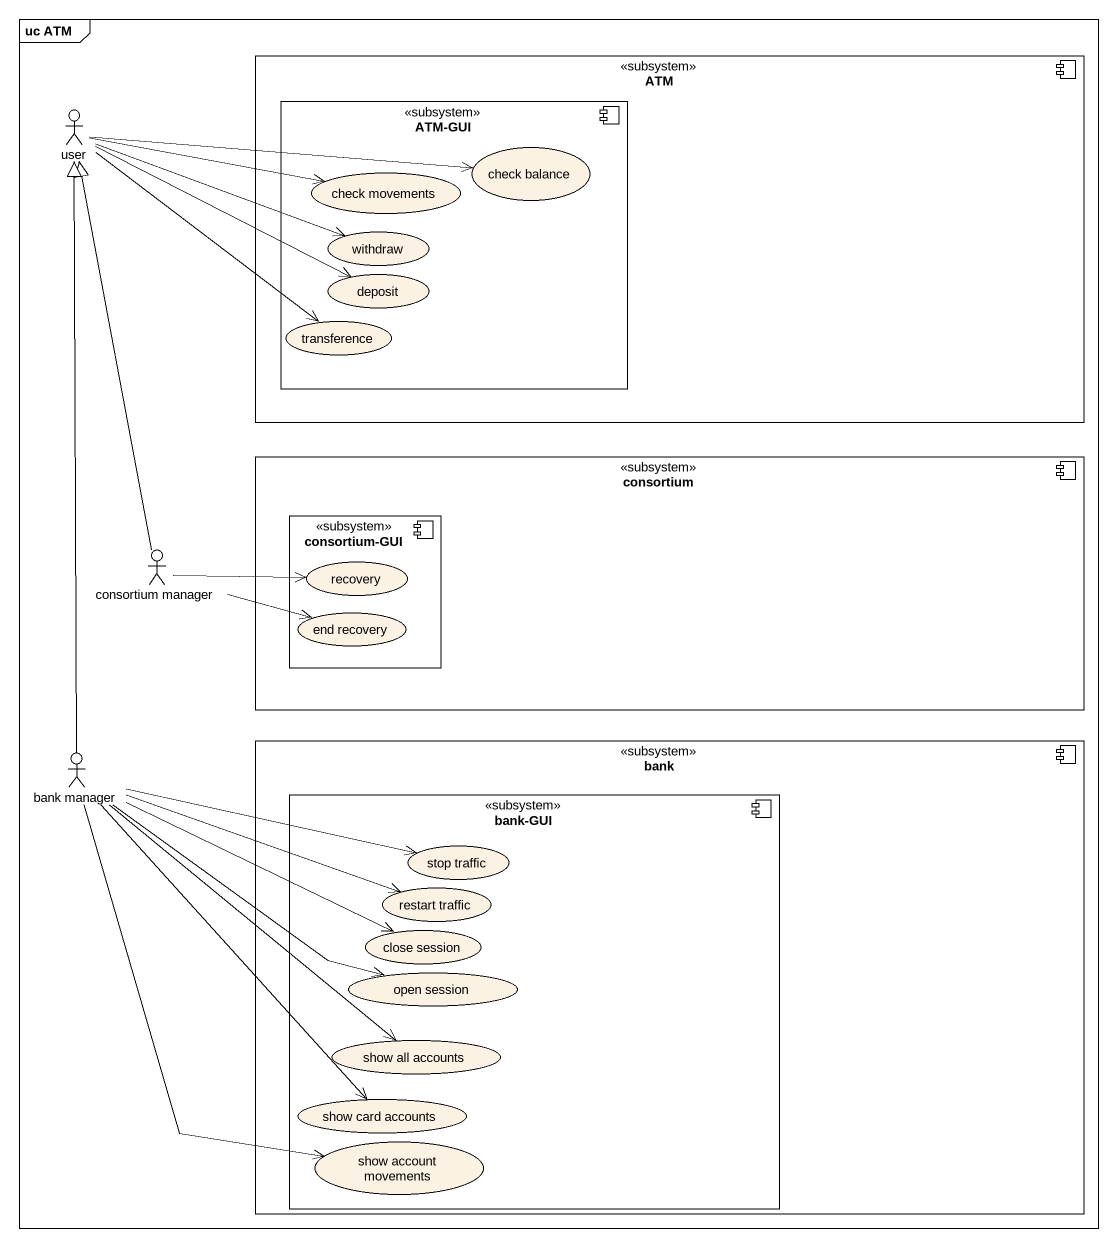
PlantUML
@startuml
mainframe uc ATM
component ATM <<subsystem>> {
  component "ATM-GUI" as ATM_GUI <<subsystem>> {
    usecase "check movements" as check_movements
    usecase "check balance" as check_balance
    usecase withdraw
    usecase deposit
    usecase transference
  }
}
actor user
component consortium <<subsystem>> {
  component "consortium-GUI" as consortium_GUI <<subsystem>> {
    usecase recovery
    usecase "end recovery" as end_recovery
  }
}
actor "consortium manager" as consortium_manager
actor "bank manager" as bank_manager
component bank <<subsystem>> {
  component "bank-GUI" as bank_GUI <<subsystem>> {
    usecase "stop traffic" as stop_traffic
    usecase "close session" as close_session
    usecase "restart traffic" as restart_traffic
    usecase "open session" as open_session
    usecase "show all accounts" as show_all_accounts
    usecase "show card accounts" as show_card_accounts
    usecase "show account movements" as show_account_movements
  }
}
user -right-> check_movements
user -right-> check_balance
user -right-> withdraw
user -right-> deposit
user --> transference
consortium_manager -up-|> user
consortium_manager -right-> recovery
consortium_manager -right-> end_recovery
bank_manager -up-|> user
bank_manager -right-> stop_traffic
bank_manager -right-> close_session
bank_manager -right-> restart_traffic
bank_manager -right-> open_session
bank_manager --> show_all_accounts
bank_manager --> show_card_accounts
bank_manager --> show_account_movements
@enduml
